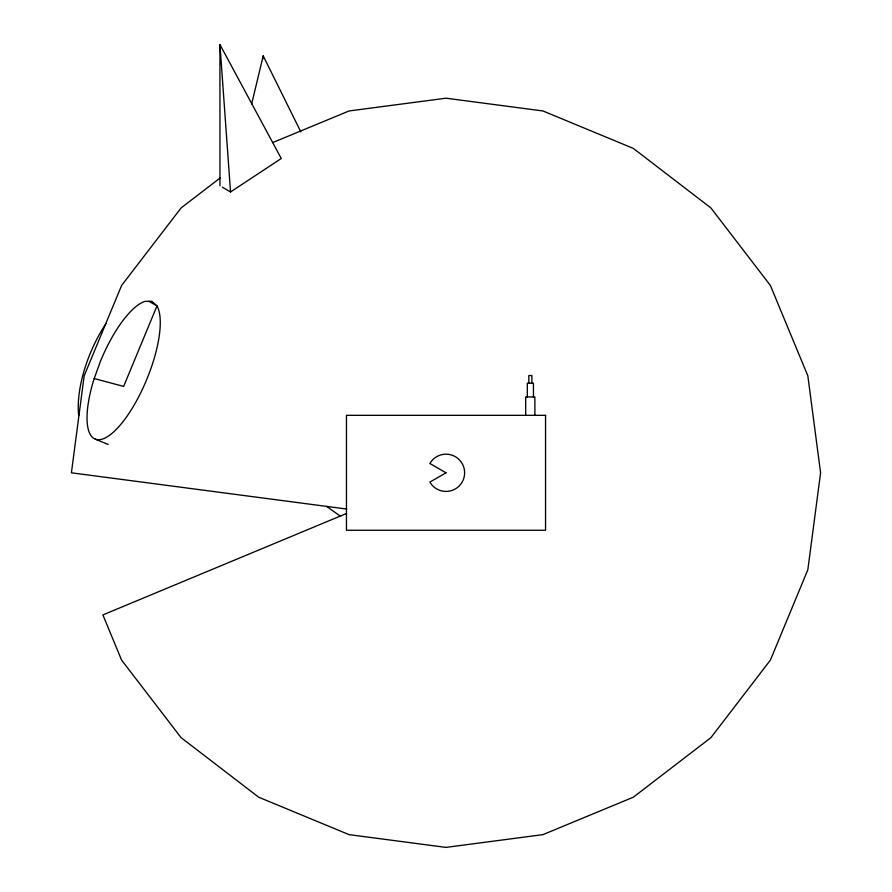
<?xml version="1.0" encoding="UTF-8"?>
<svg xmlns="http://www.w3.org/2000/svg" width="892" height="892" viewBox="0 0 892 892"><rect width="100%" height="100%" fill="white"/><g stroke="black" fill="none" stroke-linecap="round" stroke-linejoin="round"><path stroke-width="1.34" d="M251.555 104.386L263.207 55.873L300.872 131.949M220.458 177.731L181.121 207.914L121.591 285.496L84.16 375.844L71.405 472.805L346.787 509.053M222.298 187.142L230.526 191.981L281.259 158.486L219.945 44.6L219.945 185.759M272.696 142.586L349.051 110.965L446 98.198L542.949 110.965L633.298 148.384L710.879 207.914L770.409 285.496L807.84 375.844L820.595 472.805L807.84 569.754L770.409 660.102L710.879 737.684L633.298 797.214L542.949 834.633L446 847.4L349.051 834.633L258.702 797.214L181.121 737.684L121.591 660.102L102.881 614.923L346.531 513.469M94.229 378.543L123.642 386.426L156.992 305.934L151.93 301.306L144.939 301.373A74.504 24.864 -67.5 0 0 100.383 361.416L93.861 379.557A74.504 24.864 -67.5 0 0 120.108 425.205A74.504 24.864 -67.5 0 0 156.992 305.934L149.02 301.34M95.377 439.165L108.211 444.484M326.639 506.4L340.722 516.412M219.945 44.6L230.526 191.981M534.877 415.326L534.877 396.962L525.689 396.962L525.689 415.326M533.449 396.962L533.449 383.181L527.317 383.181L527.317 396.962M531.866 383.181L531.866 375.532L528.811 375.532L528.811 383.181M263.207 55.873L263.207 58.66M78.697 415.46A78.106 33.205 -67.5 0 1 106.26 323.216M446 472.805L429.877 482.115A18.62 18.62 0 0 0 457.975 487.065A18.62 18.62 0 0 0 457.975 458.533A18.62 18.62 0 0 0 429.877 463.494L446 472.805M545.547 415.326L346.453 415.326L346.453 530.272L545.547 530.272L545.547 415.326"/></g></svg>
